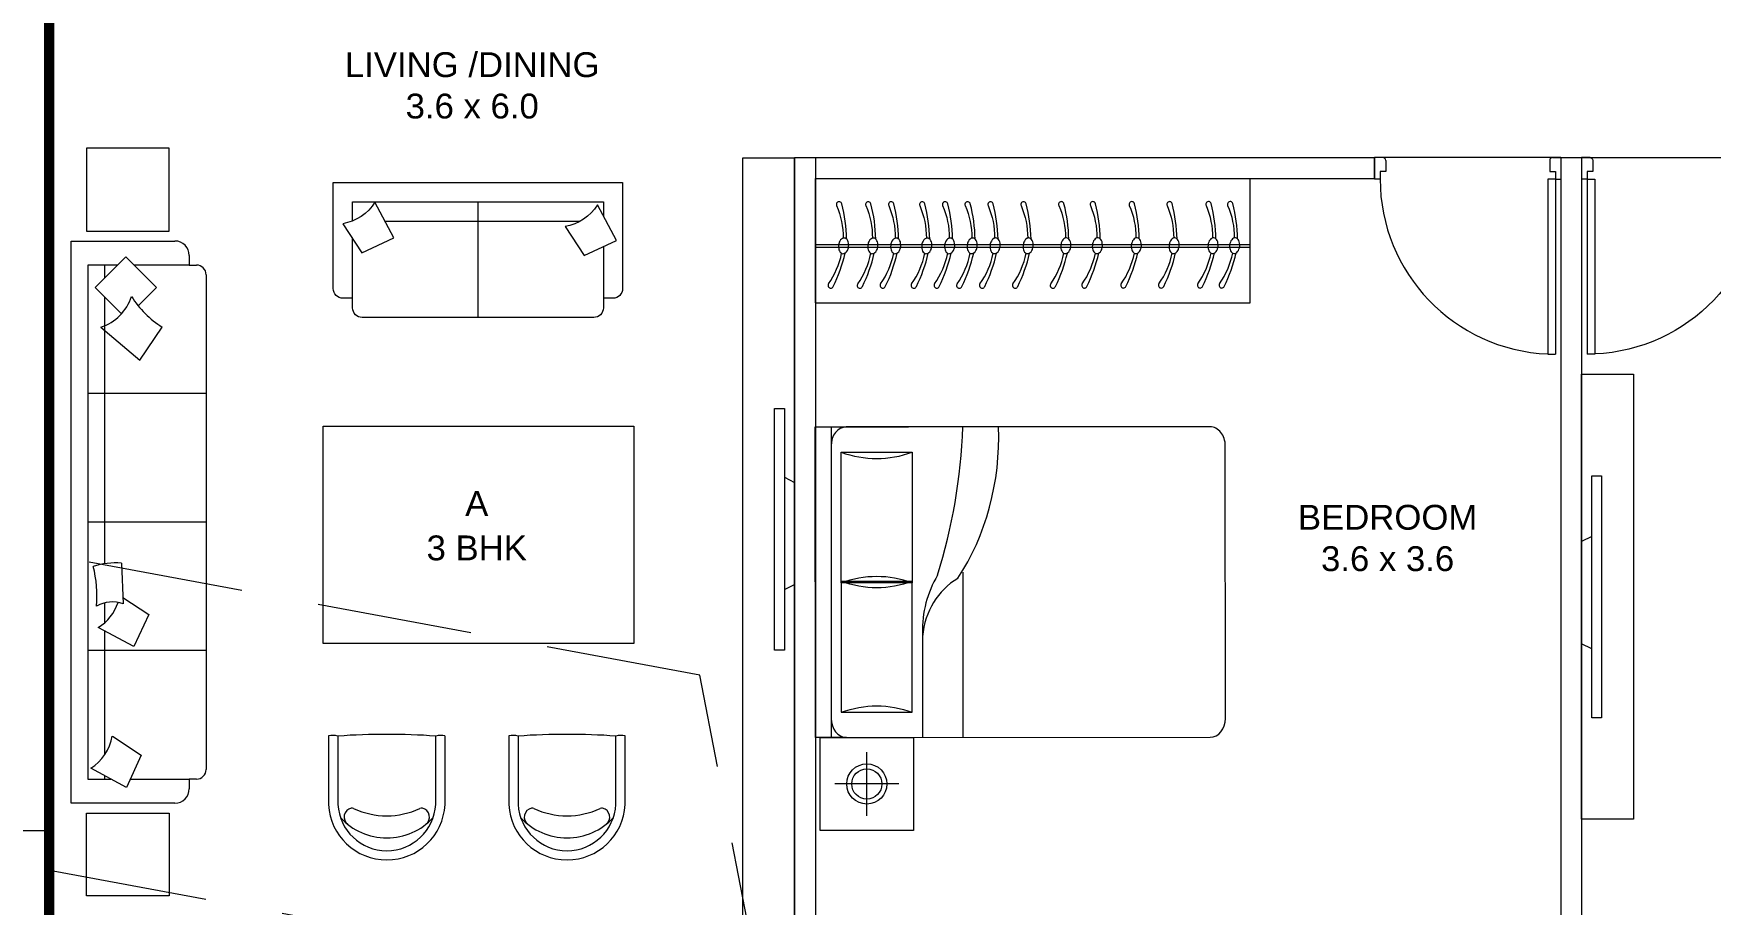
# Model space of a CAD drawing. Header units: inches. Extents: x 27644242 to 29761523, y -859349 to 216979.
# Drawn here: x 29108087 to 29116184, y -326492 to -322283 of the extents above; entities that cross this region are included whole.
import ezdxf

# ---------------------------------------------------------------- set-up
doc = ezdxf.new("R2010")
doc.units = ezdxf.units.IN
doc.header["$MEASUREMENT"] = 0
doc.set_wipeout_variables(frame=1)
doc.linetypes.add('01-Xref Col Podium Lvl-1$0$HIDDEN', pattern=[0.375, 0.25, -0.125])
doc.layers.get('Defpoints').update_dxf_attribs({"color": 8})
for name, color, linetype, lineweight in [('DOOR', 4, 'Continuous', 0), ('DOORS', 1, 'Continuous', 9), ('FURN', 250, 'Continuous', 0), ('RVA Site Boundary', 17, 'Continuous', 15), ('WALL', 7, 'Continuous', 20)]:
    doc.layers.add(name, color=color, linetype=linetype, lineweight=lineweight)
doc.layers.add('text', color=7, linetype='Continuous')
doc.styles.add('AMITS', font='arial.ttf')

# ---------------------------------------------------------------- blocks, each defined once
blk = doc.blocks.new('A$C6E20521E-flat-1-flatten-1')
at = {"layer": 'DOORS', "color": 251}
for p, q in [((-63, 103.5), (-63, 948.9)), ((-63, 948.9), (-27, 948.9)), ((-27, 103.5), (-27, 948.9)), ((-900, 0), (-900, 103.5)), ((-873, 103.5), (-900, 103.5)), ((-873, 67.5), (-873, 103.5)), ((-27, 103.5), (-63, 103.5)), ((-27, 103.5), (0, 103.5)), ((-27, 67.5), (-27, 103.5)), ((0, 0), (0, 103.5)), ((0, 0), (-900, 0)), ((-846, 67.5), (-873, 67.5)), ((-846, 13.5), (-846, 67.5)), ((-54, 13.5), (-54, 67.5)), ((-54, 67.5), (-27, 67.5)), ((-859.5, 0), (-900, 0)), ((-40.5, 0), (0, 0))]:
    blk.add_line(p, q, dxfattribs=at)
at = {"layer": 'DOORS', "color": 251, "extrusion": (0, 0, -1)}
for centre, major_axis, start_param, end_param in [((-27, 103.5), (-729.3, -428.8), 0.531535, 2.059765), ((-859.5, 13.5), (-11.7, -6.7), 3.665191, 5.235988), ((-40.5, 13.5), (-11.7, -6.7), 5.235988, 6.806784)]:
    blk.add_ellipse(centre, major_axis=major_axis, ratio=1, start_param=start_param, end_param=end_param, dxfattribs=at)
blk = doc.blocks.new('TVVVV')
at = {"layer": 'FURN', "ltscale": 1000, "elevation": 0}
blk.add_lwpolyline([(-129.9, 740.3), (-82, 740.3), (-82, -428.6), (-129.9, -428.6)], close=True, dxfattribs=at)
for points in [[(-129.9, 446.7), (-178.7, 422)], [(-129.9, -95.7), (-178.7, -71)]]:
    blk.add_lwpolyline(points, dxfattribs=at)
blk = doc.blocks.new('A$C700F438C')
at = {"layer": 'FURN', "color": 8, "extrusion": (-6.65399e-08, 5.27913e-08, 1)}
for p, q in [((0.0734, 1.5, 0), (1.8303, 1.5001, 0)), ((1.98, 1.5001, 0), (1.53, 1.5001, 0)), ((1.98, 1.5001, 0), (1.53, 1.5001, 0)), ((1.98, 1.5001, 0), (1.53, 1.5001, 0)), ((1.9038, 1.5001, 0), (1.9039, 0.0001, 0)), ((0.0001, 0.0914, 0), (0, 1.4086, 0)), ((1.8548, 1.3782, 0), (1.5121, 1.3782, 0)), ((1.5121, 1.3782, 0), (1.5121, 0.7466, 0)), ((1.8548, 0.7466, 0), (1.8548, 1.3782, 0)), ((1.2673, 0.799, 0), (1.2673, 0.0001, 0)), ((1.5121, 0.122, 0), (1.5121, 0.7536, 0)), ((1.5121, 0.7536, 0), (1.8548, 0.7536, 0)), ((1.5121, 0.7466, 0), (1.8548, 0.7466, 0)), ((1.8548, 0.7536, 0), (1.8549, 0.122, 0)), ((1.4632, 0.503, 0), (1.4632, 0.0001, 0)), ((1.8549, 0.122, 0), (1.5121, 0.122, 0)), ((1.8304, 0.0001, 0), (0.0735, 0, 0)), ((1.9039, 0.0001, 0), (1.9801, 0.0001, 0))]:
    blk.add_line(p, q, dxfattribs=at)
at = {"layer": 'FURN', "linetype": 'Continuous', "lineweight": 0, "extrusion": (-6.65399e-08, 5.27913e-08, 1)}
blk.add_line((1.8304, 0.0001, 0), (1.9174, 0.0001, 0), dxfattribs=at)
at = {"layer": 'FURN', "color": 8, "extrusion": (6.65399e-08, -5.27913e-08, -1)}
for centre, major_axis, ratio, start_param, end_param in [((0.0735, 1.4086, 0), (0, -0.0914, 0), 0.803207, 1.570796, 3.141593), ((1.9589, 1.4544, 0), (0, -1.0771, 0), 0.803207, 0.880587, 1.613256), ((3.067, 1.6025, 0), (0.0001, -2.243, 0), 0.803207, 1.197175, 1.525138), ((1.8304, 1.4087, 0), (0, -0.0914, 0), 0.803207, 3.141593, 4.712389), ((1.6834, 2.1097, 0), (0, -0.762, 0), 0.803207, -0.283794, 0.283794), ((0.6693, 0.0845, 0), (-0.7051, -0.6147, 0), 0.604617, 2.952061, 3.536756), ((-0.0315, 0.1903, 0), (-1.467, -0.4936, 0), 0.581007, 3.019706, 3.343381), ((1.6835, 0.0151, 0), (0, -0.762, 0), 0.803207, 2.857799, 3.425387), ((0.0735, 0.0914, 0), (0, -0.0914, 0), 0.803207, 0, 1.570796), ((1.8304, 0.0915, 0), (0, -0.0914, 0), 0.803207, -1.570796, 0)]:
    blk.add_ellipse(centre, major_axis=major_axis, ratio=ratio, start_param=start_param, end_param=end_param, dxfattribs=at)
at = {"layer": 'FURN', "color": 8, "extrusion": (-6.65399e-08, 5.27913e-08, 1)}
for centre, start_param, end_param in [((1.6835, 1.4851, 0), -0.283794, 0.283794), ((1.6835, -0.6096, 0), 2.857799, 3.425387)]:
    blk.add_ellipse(centre, major_axis=(0, -0.762, 0), ratio=0.803207, start_param=start_param, end_param=end_param, dxfattribs=at)
blk = doc.blocks.new('BEDROOM')
at = {"layer": 'FURN', "linetype": 'Continuous', "extrusion": (-5.00305e-08, -8.66553e-08, 1)}
for p, q in [((1066.1, 501.3, 0), (1066.1, 192.6, 0)), ((911.7, 347, 0), (1220.4, 347, 0))]:
    blk.add_line(p, q, dxfattribs=at)
at = {"layer": 'FURN', "ltscale": 500}
blk.add_line((1314.6, 122.1, 0), (1315.2, -1377.9, 0), dxfattribs=at)
at = {"layer": 'FURN', "ltscale": 0.05, "extrusion": (-5.00305e-08, -8.66553e-08, 1), "elevation": 0}
blk.add_lwpolyline([(1291.1, 122), (841.1, 122), (841.1, 572), (1291.1, 572)], close=True, dxfattribs=at)
at = {"layer": 'FURN', "linetype": 'Continuous', "extrusion": (-5.00305e-08, -8.66553e-08, 1)}
for radius in [97, 72.8]:
    blk.add_circle((1066.1, 347, 0), radius, dxfattribs=at)
at = {"layer": 'FURN', "extrusion": (-3.01072e-07, 1.30707e-07, 1), "xscale": -1000.000000000015, "yscale": 1000.000000000015, "zscale": 1000.000000000007, "rotation": 180.0236273616612}
blk.add_blockref('A$C700F438C', (-665.5, 121.4, 0), dxfattribs=at)
blk = doc.blocks.new('DNDNDNNDDN')
at = {"layer": 'FURN', "extrusion": (9.36485e-09, 6.40542e-09, 1)}
blk.add_line((172.5, 832.8, 0), (172.7, 232.8, 0), dxfattribs=at)
at = {"layer": 'FURN'}
for p, q in [((2272.7, 832.8, 0), (172.5, 832.8, 0)), ((2272.5, 833.3, 0), (2272.7, 232.8, 0)), ((2272.6, 564.4, 0), (173.5, 563.9, 0)), ((2272.6, 552.4, 0), (173.5, 551.9, 0)), ((2272.7, 232.8, 0), (172.7, 232.8, 0))]:
    blk.add_line(p, q, dxfattribs=at)
at = {"layer": 'FURN', "extrusion": (9.36485e-09, 6.40542e-09, 1)}
for points in [[(244.1, 519.7, 0.144333), (253, 521.4, 0.107177), (262.4, 529, 0.077818), (268.7, 540.2, 0.065016), (272.2, 555.1, 0.065016), (271.8, 570.3, 0.077818), (267.9, 582.5, 0.107177), (260.3, 591.9, 0.144333), (251.9, 595.4, 0.144333), (243, 593.7, 0.107177), (233.6, 586.1, 0.077818), (227.2, 574.9, 0.065016), (223.7, 560.1, 0.065016), (224.1, 544.8, 0.077818), (228.1, 532.6, 0.107177), (235.7, 523.2, 0.144333)], [(348.6, 519.8, 0.144333), (357.5, 521.4, 0.107177), (366.9, 529.1, 0.077818), (373.2, 540.2, 0.065016), (376.7, 555.1, 0.065016), (376.3, 570.4, 0.077818), (372.4, 582.6, 0.107177), (364.8, 592, 0.144333), (356.4, 595.4, 0.144333), (347.5, 593.8, 0.107177), (338.1, 586.1, 0.077818), (331.7, 575, 0.065016), (328.2, 560.1, 0.065016), (328.6, 544.8, 0.077818), (332.6, 532.6, 0.107177), (340.2, 523.2, 0.144333)], [(536.6, 519.9, 0.144333), (545.5, 521.5, 0.107177), (554.9, 529.2, 0.077818), (561.2, 540.3, 0.065016), (564.7, 555.2, 0.065016), (564.3, 570.5, 0.077818), (560.4, 582.7, 0.107177), (552.8, 592.1, 0.144333), (544.4, 595.5, 0.144333), (535.5, 593.8, 0.107177), (526.1, 586.2, 0.077818), (519.7, 575.1, 0.065016), (516.2, 560.2, 0.065016), (516.6, 544.9, 0.077818), (520.6, 532.7, 0.107177), (528.2, 523.3, 0.144333)], [(718.8, 519.9, 0.144333), (727.8, 521.6, 0.107177), (737.1, 529.2, 0.077818), (743.5, 540.4, 0.065016), (747, 555.3, 0.065016), (746.6, 570.6, 0.077818), (742.6, 582.7, 0.107177), (735, 592.1, 0.144333), (726.6, 595.6, 0.144333), (717.7, 593.9, 0.107177), (708.3, 586.3, 0.077818), (702, 575.2, 0.065016), (698.5, 560.3, 0.065016), (698.9, 545, 0.077818), (702.8, 532.8, 0.107177), (710.4, 523.4, 0.144333)], [(907.1, 520, 0.144333), (916, 521.7, 0.107177), (925.4, 529.3, 0.077818), (931.7, 540.5, 0.065016), (935.2, 555.3, 0.065016), (934.8, 570.6, 0.077818), (930.9, 582.8, 0.107177), (923.3, 592.2, 0.144333), (914.9, 595.7, 0.144333), (906, 594, 0.107177), (896.6, 586.4, 0.077818), (890.2, 575.2, 0.065016), (886.7, 560.3, 0.065016), (887.1, 545.1, 0.077818), (891.1, 532.9, 0.107177), (898.7, 523.5, 0.144333)], [(1059.3, 520.1, 0.144333), (1068.3, 521.7, 0.107177), (1077.6, 529.4, 0.077818), (1084, 540.5, 0.065016), (1087.5, 555.4, 0.065016), (1087.1, 570.7, 0.077818), (1083.1, 582.9, 0.107177), (1075.5, 592.3, 0.144333), (1067.1, 595.7, 0.144333), (1058.2, 594.1, 0.107177), (1048.8, 586.4, 0.077818), (1042.5, 575.3, 0.065016), (1039, 560.4, 0.065016), (1039.4, 545.1, 0.077818), (1043.3, 532.9, 0.107177), (1050.9, 523.5, 0.144333)], [(1241.6, 520.2, 0.144333), (1250.5, 521.8, 0.107177), (1259.9, 529.5, 0.077818), (1266.2, 540.6, 0.065016), (1269.7, 555.5, 0.065016), (1269.3, 570.8, 0.077818), (1265.4, 583, 0.107177), (1257.8, 592.4, 0.144333), (1249.4, 595.8, 0.144333), (1240.5, 594.2, 0.107177), (1231.1, 586.5, 0.077818), (1224.7, 575.4, 0.065016), (1221.2, 560.5, 0.065016), (1221.6, 545.2, 0.077818), (1225.6, 533, 0.107177), (1233.2, 523.6, 0.144333)], [(1401, 520.2, 0.144333), (1409.9, 521.9, 0.107177), (1419.2, 529.5, 0.077818), (1425.6, 540.7, 0.065016), (1429.1, 555.6, 0.065016), (1428.7, 570.9, 0.077818), (1424.8, 583, 0.107177), (1417.1, 592.4, 0.144333), (1408.7, 595.9, 0.144333), (1399.8, 594.2, 0.107177), (1390.4, 586.6, 0.077818), (1384.1, 575.4, 0.065016), (1380.6, 560.6, 0.065016), (1381, 545.3, 0.077818), (1384.9, 533.1, 0.107177), (1392.6, 523.7, 0.144333)], [(1511.5, 520.3, 0.144333), (1520.5, 521.9, 0.107177), (1529.8, 529.6, 0.077818), (1536.2, 540.7, 0.065016), (1539.7, 555.6, 0.065016), (1539.3, 570.9, 0.077818), (1535.3, 583.1, 0.107177), (1527.7, 592.5, 0.144333), (1519.3, 595.9, 0.144333), (1510.4, 594.3, 0.107177), (1501, 586.6, 0.077818), (1494.7, 575.5, 0.065016), (1491.2, 560.6, 0.065016), (1491.6, 545.3, 0.077818), (1495.5, 533.1, 0.107177), (1503.1, 523.7, 0.144333)], [(1620.3, 520.3, 0.144333), (1629.2, 522, 0.107177), (1638.6, 529.6, 0.077818), (1645, 540.8, 0.065016), (1648.5, 555.7, 0.065016), (1648.1, 571, 0.077818), (1644.1, 583.1, 0.107177), (1636.5, 592.5, 0.144333), (1628.1, 596, 0.144333), (1619.2, 594.3, 0.107177), (1609.8, 586.7, 0.077818), (1603.5, 575.5, 0.065016), (1600, 560.7, 0.065016), (1600.4, 545.4, 0.077818), (1604.3, 533.2, 0.107177), (1611.9, 523.8, 0.144333)], [(1730.9, 520.4, 0.144333), (1739.8, 522, 0.107177), (1749.2, 529.7, 0.077818), (1755.5, 540.8, 0.065016), (1759.1, 555.7, 0.065016), (1758.6, 571, 0.077818), (1754.7, 583.2, 0.107177), (1747.1, 592.6, 0.144333), (1738.7, 596, 0.144333), (1729.8, 594.4, 0.107177), (1720.4, 586.7, 0.077818), (1714.1, 575.6, 0.065016), (1710.5, 560.7, 0.065016), (1711, 545.4, 0.077818), (1714.9, 533.2, 0.107177), (1722.5, 523.8, 0.144333)], [(1880.8, 520.3, 0.144333), (1889.7, 522, 0.107177), (1899.1, 529.6, 0.077818), (1905.5, 540.8, 0.065016), (1909, 555.7, 0.065016), (1908.6, 571, 0.077818), (1904.6, 583.1, 0.107177), (1897, 592.5, 0.144333), (1888.6, 596, 0.144333), (1879.7, 594.3, 0.107177), (1870.3, 586.7, 0.077818), (1864, 575.5, 0.065016), (1860.5, 560.7, 0.065016), (1860.9, 545.4, 0.077818), (1864.8, 533.2, 0.107177), (1872.4, 523.8, 0.144333)], [(1991.4, 520.4, 0.144333), (2000.3, 522, 0.107177), (2009.7, 529.7, 0.077818), (2016, 540.8, 0.065016), (2019.6, 555.7, 0.065016), (2019.1, 571, 0.077818), (2015.2, 583.2, 0.107177), (2007.6, 592.6, 0.144333), (1999.2, 596, 0.144333), (1990.3, 594.4, 0.107177), (1980.9, 586.7, 0.077818), (1974.6, 575.6, 0.065016), (1971, 560.7, 0.065016), (1971.5, 545.4, 0.077818), (1975.4, 533.2, 0.107177), (1983, 523.8, 0.144333)], [(2132.3, 520.3, 0.144333), (2141.2, 522, 0.107177), (2150.6, 529.6, 0.077818), (2157, 540.8, 0.065016), (2160.5, 555.7, 0.065016), (2160.1, 571, 0.077818), (2156.1, 583.1, 0.107177), (2148.5, 592.5, 0.144333), (2140.1, 596, 0.144333), (2131.2, 594.3, 0.107177), (2121.8, 586.7, 0.077818), (2115.5, 575.5, 0.065016), (2112, 560.7, 0.065016), (2112.4, 545.4, 0.077818), (2116.3, 533.2, 0.107177), (2123.9, 523.8, 0.144333)]]:
    blk.add_lwpolyline(points, format="xyb", close=True, dxfattribs=at)
for points in [[(233.8, 524.9, 0.057952), (257, 354.2, 1.08017), (281.9, 362.7, -0.102886), (250, 520.2, -0.821198)], [(338.3, 524.9, 0.057952), (361.5, 354.3, 1.08017), (386.4, 362.8, -0.102886), (354.5, 520.3, -0.821198)], [(526.3, 525, 0.057952), (549.5, 354.4, 1.08017), (574.4, 362.9, -0.102886), (542.5, 520.3, -0.821198)], [(708.5, 525.1, 0.057952), (731.8, 354.5, 1.08017), (756.7, 362.9, -0.102886), (724.7, 520.4, -0.821198)], [(896.8, 525.2, 0.057952), (920, 354.5, 1.08017), (944.9, 363, -0.102886), (913, 520.5, -0.821198)], [(1049, 525.2, 0.057952), (1072.2, 354.6, 1.08017), (1097.2, 363.1, -0.102886), (1065.2, 520.6, -0.821198)], [(1231.3, 525.3, 0.057952), (1254.5, 354.7, 1.08017), (1279.4, 363.2, -0.102886), (1247.5, 520.7, -0.821198)], [(1390.6, 525.4, 0.057952), (1413.9, 354.8, 1.08017), (1438.8, 363.2, -0.102886), (1406.9, 520.7, -0.821198)], [(1501.2, 525.4, 0.057952), (1524.5, 354.8, 1.08017), (1549.4, 363.3, -0.102886), (1517.4, 520.8, -0.821198)], [(1610, 525.5, 0.057952), (1633.2, 354.8, 1.08017), (1658.2, 363.3, -0.102886), (1626.2, 520.8, -0.821198)], [(1720.6, 525.5, 0.057952), (1743.8, 354.9, 1.08017), (1768.7, 363.4, -0.102886), (1736.8, 520.9, -0.821198)], [(1870.5, 525.5, 0.057952), (1893.7, 354.8, 1.08017), (1918.7, 363.3, -0.102886), (1886.7, 520.8, -0.821198)], [(1981.1, 525.5, 0.057952), (2004.3, 354.9, 1.08017), (2029.2, 363.4, -0.102886), (1997.3, 520.9, -0.821198)], [(2122, 525.5, 0.057952), (2145.2, 354.8, 1.08017), (2170.2, 363.3, -0.102886), (2138.2, 520.8, -0.821198)]]:
    blk.add_lwpolyline(points, format="xyb", dxfattribs=at)
for centre, radius, start, end in [((967.3, 426.3, 0), 745.3, 153.84974, 167.11662), ((644.3, 515.2, 0), 394.6, 145.02139, 168.51845), ((310.1, 748.9, 0), 13.2, 325.02116, 153.84954), ((1071.8, 426.3, 0), 745.3, 153.84974, 167.11662), ((748.8, 515.2, 0), 394.6, 145.02139, 168.51845), ((414.6, 749, 0), 13.2, 325.02116, 153.84954), ((1259.8, 426.4, 0), 745.3, 153.84974, 167.11662), ((936.8, 515.3, 0), 394.6, 145.02139, 168.51845), ((602.6, 749.1, 0), 13.2, 325.02116, 153.84954), ((1442, 426.5, 0), 745.3, 153.84974, 167.11662), ((1119, 515.4, 0), 394.6, 145.02139, 168.51845), ((784.9, 749.1, 0), 13.2, 325.02116, 153.84954), ((1630.3, 426.6, 0), 745.3, 153.84974, 167.11662), ((1307.3, 515.4, 0), 394.6, 145.02139, 168.51845), ((973.1, 749.2, 0), 13.2, 325.02116, 153.84954), ((1782.5, 426.6, 0), 745.3, 153.84974, 167.11662), ((1459.5, 515.5, 0), 394.6, 145.02139, 168.51845), ((1125.4, 749.3, 0), 13.2, 325.02116, 153.84954), ((1964.8, 426.7, 0), 745.3, 153.84974, 167.11662), ((1641.8, 515.6, 0), 394.6, 145.02139, 168.51845), ((1307.6, 749.4, 0), 13.2, 325.02116, 153.84954), ((2124.1, 426.8, 0), 745.3, 153.84974, 167.11662), ((1801.1, 515.7, 0), 394.6, 145.02139, 168.51845), ((1467, 749.4, 0), 13.2, 325.02116, 153.84954), ((2234.7, 426.8, 0), 745.3, 153.84974, 167.11662), ((1911.7, 515.7, 0), 394.6, 145.02139, 168.51845), ((1577.6, 749.5, 0), 13.2, 325.02116, 153.84954), ((2343.5, 426.9, 0), 745.3, 153.84974, 167.11662), ((2020.5, 515.8, 0), 394.6, 145.02139, 168.51845), ((1686.4, 749.5, 0), 13.2, 325.02116, 153.84954), ((2454.1, 426.9, 0), 745.3, 153.84974, 167.11662), ((2131.1, 515.8, 0), 394.6, 145.02139, 168.51845), ((1796.9, 749.6, 0), 13.2, 325.02116, 153.84954), ((2604, 426.9, 0), 745.3, 153.84974, 167.11662), ((2281, 515.8, 0), 394.6, 145.02139, 168.51845), ((1946.9, 749.5, 0), 13.2, 325.02116, 153.84954), ((2714.6, 426.9, 0), 745.3, 153.84974, 167.11662), ((2391.6, 515.8, 0), 394.6, 145.02139, 168.51845), ((2057.4, 749.6, 0), 13.2, 325.02116, 153.84954), ((2855.5, 426.9, 0), 745.3, 153.84974, 167.11662), ((2532.5, 515.8, 0), 394.6, 145.02139, 168.51845), ((2198.4, 749.5, 0), 13.2, 325.02116, 153.84954)]:
    blk.add_arc(centre, radius, start, end, dxfattribs=at)
blk = doc.blocks.new('sofa-12')
at = {"color": 0, "linetype": 'ByBlock'}
for p, q in [((0.175, 0.7), (2.7417, 0.7)), ((0.7917, 0.7), (0.7917, 0.0875)), ((1.4583, 0.7), (1.4583, 0.0875)), ((2.125, 0.7), (2.125, 0.0875)), ((0.075, 0.6125), (0.125, 0.6125)), ((0.125, 0.6125), (0.125, 0.65)), ((0.125, 0.6125), (0.125, 0.3268)), ((2.7917, 0.65), (2.7917, 0.6125)), ((2.7917, 0.6125), (2.8417, 0.6125)), ((2.7917, 0.3062), (2.7917, 0.6125)), ((0, 0), (0, 0.5375)), ((2.9167, 0.5375), (2.9167, 0)), ((0.2405, 0.4423), (0.0814, 0.2832)), ((0.3355, 0.3474), (0.2405, 0.4423)), ((0.6181, 0.3556), (0.4468, 0.4727)), ((0.4468, 0.1545), (0.6181, 0.3556)), ((1.8487, 0.2682), (1.937, 0.4025)), ((1.937, 0.4025), (2.1045, 0.3253)), ((2.5683, 0.2138), (2.6668, 0.3637)), ((2.6668, 0.3637), (2.8344, 0.2865)), ((0.0814, 0.2832), (0.2405, 0.1241)), ((0.2405, 0.1241), (0.3777, 0.2613)), ((1.671, 0.2606), (1.8816, 0.2695)), ((2.1045, 0.3253), (2.006, 0.1406)), ((2.8344, 0.2865), (2.7358, 0.1018)), ((0.125, 0.2397), (0.125, 0.0875)), ((0.1897, 0.175), (0.125, 0.175)), ((1.6739, 0.175), (0.2914, 0.175)), ((1.9798, 0.175), (1.8773, 0.175)), ((2.6647, 0.175), (2.0243, 0.175)), ((2.7917, 0.175), (2.7749, 0.175)), ((2.7917, 0.0875), (2.7917, 0.2065)), ((0.125, 0.0875), (2.7917, 0.0875)), ((2.9167, 0), (0, 0))]:
    blk.add_line(p, q, dxfattribs=at)
for centre, radius, start, end in [((0.175, 0.65), 0.05, 90, 180), ((2.7417, 0.65), 0.05, 0, 90), ((0.075, 0.5375), 0.075, 90, 180), ((2.8417, 0.5375), 0.075, 0, 90), ((0.0246, 0.7358), 0.4975, 301.93011, 328.06989), ((0.2106, 0.0774), 0.2485, 18.07851, 71.92149), ((2.0385, 0.215), 0.1661, 160.8325, 209.92347), ((2.0437, 0.2307), 0.3739, 175.41548, 198.06974), ((1.796, 0.0077), 0.2485, 32.33007, 71.50567), ((2.5258, -0.0311), 0.2485, 32.33007, 80.15704), ((1.8449, -0.512), 0.6461, 85.59898, 104.04019)]:
    blk.add_arc(centre, radius, start, end, dxfattribs=at)
blk = doc.blocks.new('sofa-14')
at = {"color": 0, "linetype": 'ByBlock'}
for p, q in [((1.35, 0.7), (0.15, 0.7)), ((0.75, 0.1), (0.75, 0.7)), ((0.1, 0.65), (0.1, 0.2921)), ((1.4, 0.3319), (1.4, 0.65)), ((0, 0.55), (0, 0)), ((0.1, 0.6), (0.05, 0.6)), ((1.45, 0.6), (1.4, 0.6)), ((1.5, 0), (1.5, 0.55)), ((0.0485, 0.2138), (0.147, 0.3637)), ((0.147, 0.3637), (0.3146, 0.2865)), ((1.2014, 0.2281), (1.3, 0.3779)), ((1.3, 0.3779), (1.4675, 0.3008)), ((0.3146, 0.2865), (0.216, 0.1018)), ((1.4675, 0.3008), (1.369, 0.1161)), ((0.1, 0.199), (0.1, 0.1)), ((0.2684, 0.2), (1.2805, 0.2)), ((1.4, 0.1), (1.4, 0.1743)), ((0.1, 0.1), (1.4, 0.1)), ((0, 0), (1.5, 0))]:
    blk.add_line(p, q, dxfattribs=at)
for centre, radius, start, end in [((0.15, 0.65), 0.05, 90, 180), ((1.35, 0.65), 0.05, 360, 90), ((0.05, 0.55), 0.05, 90, 180), ((1.45, 0.55), 0.05, 0, 90), ((0.006, -0.0311), 0.2485, 32.33007, 80.15704), ((1.159, -0.0168), 0.2485, 32.33007, 80.15704)]:
    blk.add_arc(centre, radius, start, end, dxfattribs=at)
blk = doc.blocks.new('cha-1')
at = {"color": 0, "linetype": 'ByBlock'}
for points in [[(375, 10), (375, 453, 0.950858), (-375, 453), (-375, 10)], [(315, 11), (315, 452, 0.946504), (-315, 452), (-315, 11)]]:
    blk.add_lwpolyline(points, format="xyb", dxfattribs=at)
for centre, radius, start, end in [((0, 263), 405, 42.4573, 137.5427), ((-217, 533), 58.2, 126.2045, 258.1486), ((217, 533), 58.2, 281.8514, 53.7955), ((-224, 501), 25, 258.1486, 294.8492), ((0, 17), 508, 65.1508, 114.8492), ((224, 501), 25, 245.1508, 281.8514), ((-347, 125), 118, 256.2867, 285.6904), ((0, 4466), 4466, 265.9551, 274.0449), ((347, 125), 118, 254.3096, 283.7133)]:
    blk.add_arc(centre, radius, start, end, dxfattribs=at)
blk = doc.blocks.new('RFRHHHJJJ')
at = {"layer": 'Defpoints', "ltscale": 500}
blk.add_lwpolyline([(-11600, 6601.1, 50, 50, 0), (-7600, 6601.1, 50, 50, 0), (-7600, 4351.1, 50, 50, 0), (-7450, 4351.1, 50, 50, 0), (-7450, 4451.1, 50, 50, 0), (-5650, 4451.1, 50, 50, 0), (-5650, 5201.1, 50, 50, 0), (-4200, 5201.1, 50, 50, 0), (-4200, 6601.1, 50, 50, 0), (-300, 6601.1, 50, 50, 0), (-300, 3601.1, 50, 50, 0), (-800, 3601.1, 50, 50, 0), (-800, 2001.1, 50, 50, 0), (300, 2001.1, 50, 50, 0), (300, -1598.7, 50, 50, 0), (-4300, -1598.7, 50, 50, 0), (-4300, -1598.9, 50, 50, 0), (-8000, -1598.9, 50, 50, 0), (-8000, -1598.9, 50, 50, 0), (-11600, -1598.9, 50, 50, 0), (-11600, 6601.1, 50, 50, 0)], format="xyseb", dxfattribs=at)
at = {"layer": 'FURN', "ltscale": 500, "elevation": 0}
for points in [[(-11419.8, 2147.3), (-11419.8, 1747.3), (-11019.8, 1747.3), (-11019.8, 2147.3)], [(-11419.8, -1465), (-11419.8, -1065), (-11019.8, -1065), (-11019.8, -1465)]]:
    blk.add_lwpolyline(points, close=True, dxfattribs=at)
at = {"layer": 'FURN', "ltscale": 500}
for points in [[(-8000, -1598.9), (-8250, -1598.9), (-8250, 2101.1), (-8000, 2101.1)], [(-4200, 1055.3), (-3950, 1055.3), (-3950, -1094.4), (-4200, -1094.4)]]:
    blk.add_lwpolyline(points, close=True, dxfattribs=at)
at = {"layer": 'FURN', "ltscale": 1000}
blk.add_lwpolyline([(-8776, 804), (-8776, -246), (-10276, -246), (-10276, 804)], close=True, dxfattribs=at)
at = {"layer": 'WALL'}
for p, q in [((-11600, -1748.9), (-11600, 6751.1)), ((-8000, -1598.9), (-8000, 2101.1)), ((-7900, 2101.1), (-7900, -1598.9))]:
    blk.add_line(p, q, dxfattribs=at)
at = {"layer": 'WALL', "ltscale": 500}
blk.add_line((-4300, 2102.1), (-4200, 2102.1), dxfattribs=at)
at = {"layer": 'WALL', "transparency": 33554687}
for p, q in [((-4300, 2101.1), (-4300, -1598.9)), ((-4200, 2102.1), (-4200, -1599.2))]:
    blk.add_line(p, q, dxfattribs=at)
at = {"layer": 'WALL', "ltscale": 500}
blk.add_lwpolyline([(-7900, 2001.1), (-5200, 2001.1), (-5200, 2101.1), (-8000, 2101.1)], dxfattribs=at)
at = {"layer": 'DOOR', "ltscale": 500, "xscale": -1, "rotation": 180}
blk.add_blockref('A$C6E20521E-flat-1-flatten-1', (-4300, 2102.1), dxfattribs=at)
at = {"layer": 'DOOR', "ltscale": 500, "rotation": 180}
blk.add_blockref('A$C6E20521E-flat-1-flatten-1', (-4200, 2102.1), dxfattribs=at)
at = {"layer": 'FURN', "ltscale": 1000, "yscale": 931.2742623500526, "zscale": 931.2742623500526}
for name, p, xscale, rotation in [('sofa-14', (-10227.5, 1981.5), -931.2742623500526, 180), ('sofa-12', (-11493.6, 1699.2), 931.2742623500526, 270)]:
    blk.add_blockref(name, p, dxfattribs=dict(at, xscale=xscale, rotation=rotation))
at = {"layer": 'FURN', "ltscale": 1000, "rotation": 180}
for name, p in [('DNDNDNNDDN', (-5627.3, 2234, 0)), ('TVVVV', (-8178.7, 462, 0))]:
    blk.add_blockref(name, p, dxfattribs=at)
at = {"layer": 'FURN', "ltscale": 500, "rotation": 180}
blk.add_blockref('BEDROOM', (-6585.4, -577.2, 0), dxfattribs=at)
at = {"layer": 'FURN', "ltscale": 1000}
blk.add_blockref('TVVVV', (-4021.3, -175.4, 0), dxfattribs=at)
at = {"layer": 'text', "ltscale": 100, "char_height": 120, "width": 1715.235, "attachment_point": 9, "style": 'AMITS'}
for s, insert in [('\\pxqc;LIVING /DINING\\P3.6 x 6.0', (-8699.3, 2289.5)), ('\\pxqc;BEDROOM\\P3.6 x 3.6', (-4279.2, 102.7))]:
    blk.add_mtext(s, dxfattribs=dict(at, insert=insert))
at = {"layer": 'text', "color": 1, "ltscale": 100, "char_height": 120, "width": 1715.235, "attachment_point": 9, "style": 'AMITS'}
for s, insert in [('\\pxqc;A', (-8677.4, 370.9)), ('\\pxqc;3 BHK', (-8677.4, 154.7))]:
    blk.add_mtext(s, dxfattribs=dict(at, insert=insert))
at = {"layer": 'FURN', "ltscale": 1000, "xscale": 0.7494972036074088, "yscale": 0.7494972036074088, "zscale": 0.7494972036074088, "rotation": 180}
for p in [(-9969.3, -684.4), (-9099.1, -684.4)]:
    blk.add_blockref('cha-1', p, dxfattribs=at)

msp = doc.modelspace()

# ---------------------------------------------------------------- linework, layer by layer
at = {"layer": 'RVA Site Boundary', "color": 252, "linetype": '01-Xref Col Podium Lvl-1$0$HIDDEN', "ltscale": 3000}
for points in [[(29117718.7, -311216.8), (29119000.2, -316001.7), (29119215.6, -316784.5), (29117086.3, -320710.5), (29120128.5, -323571.1), (29120264, -327783.5), (29119608, -329166.7), (29119396.5, -329148.3), (29112326.4, -328534.2), (29110333.9, -328279.6), (29110024.9, -326671.9), (29106866.2, -326088.2), (29106629.4, -326044.5), (29097502.2, -323828.9), (29091800.9, -325657.3), (29090486.5, -326000.5), (29084527.9, -325833.9), (29078613.6, -326028.7), (29077895.4, -326094.1), (29070593.9, -326511), (29062280.8, -327267.7)], [(29116271.1, -311609.9), (29117552.6, -316394.8), (29117609.1, -316600.3), (29115216.7, -321011.5), (29118649.2, -324239.1), (29118753.1, -327468.8), (29118699.3, -327582.1), (29112486.4, -327042.5), (29111601.8, -326929.4), (29111304.6, -325383), (29107138.7, -324613.2), (29106942.8, -324577), (29097446, -322271.6), (29091382, -324216.3), (29090314.6, -324495.1), (29084524.2, -324333.2), (29078520.7, -324530.9), (29077784.5, -324598), (29070483.2, -325014.9), (29062056.4, -325781.9)]]:
    msp.add_lwpolyline(points, dxfattribs=at)

# ---------------------------------------------------------------- next in the draw order: block references
at = {"layer": 'WALL', "ltscale": 500}
msp.add_blockref('RFRHHHJJJ', (29119761.6, -324985.1), dxfattribs=at)

# ---------------------------------------------------------------- next in the draw order: linework, layer by layer
msp.add_lwpolyline([(29108161.6, -318234), (29108011.6, -318234), (29108011.6, -326134), (29108161.6, -326134)], close=True, dxfattribs=at)

doc.saveas('drawing.dxf')
